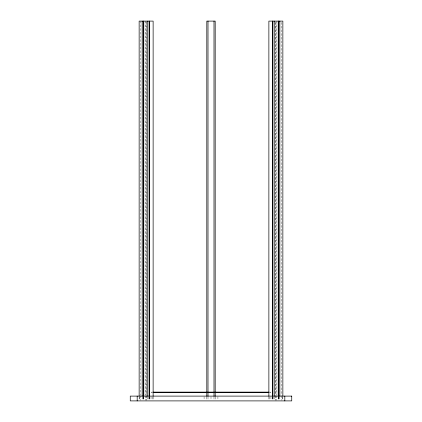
<?xml version="1.0" encoding="UTF-8"?>
<svg xmlns="http://www.w3.org/2000/svg" width="422" height="422" viewBox="0 0 422 422"><rect width="100%" height="100%" fill="white"/><g stroke="black" fill="none" stroke-linecap="round" stroke-linejoin="round"><path stroke-width="0.32" stroke-dasharray="2.11 1.58" d="M152.458 392.117L151.334 392.117L151.334 392.597L152.458 392.597M269.542 392.117L270.666 392.117L270.666 392.597L269.542 392.597M282.856 396.944L282.856 400.241M282.413 396.944L282.413 400.241M281.817 22.419L281.817 394.966M281.817 395.625L281.817 400.241M279.855 396.944L279.855 400.241M278.953 396.944L278.953 400.241M278.815 396.944L278.815 400.241M278.351 396.944L278.351 400.241M278.219 396.944L278.219 400.241M276.531 21.1L276.531 394.966M276.531 395.625L276.531 400.241M275.93 22.419L275.93 394.966M275.93 395.625L275.93 400.241M275.355 22.419L275.355 394.966M275.355 395.625L275.355 400.241M274.754 396.944L274.754 400.241M273.066 396.944L273.066 400.241M272.934 396.944L272.934 400.241M272.47 396.944L272.47 400.241M272.332 396.944L272.332 400.241M270.966 396.701L270.966 400.299M269.468 396.944L269.468 400.241M268.872 396.944L268.872 400.241M217.921 396.701L217.921 400.299M215.199 396.944L215.199 400.241M213.996 396.944L213.996 400.241M211 396.701L211 400.299M208.004 396.944L208.004 400.241M206.801 396.944L206.801 400.241M204.079 396.701L204.079 400.299M153.128 396.944L153.128 400.241M152.532 396.944L152.532 400.241M151.034 396.701L151.034 400.299M149.668 396.944L149.668 400.241M149.53 396.944L149.53 400.241M149.066 396.944L149.066 400.241M148.934 396.944L148.934 400.241M147.246 396.944L147.246 400.241M146.645 22.419L146.645 394.966M146.645 395.625L146.645 400.241M146.07 21.1L146.07 394.966M146.07 395.625L146.07 400.241M145.469 21.1L145.469 394.966M145.469 395.625L145.469 400.241M143.781 396.944L143.781 400.241M143.649 396.944L143.649 400.241M143.185 396.944L143.185 400.241M143.047 396.944L143.047 400.241M142.145 396.944L142.145 400.241M140.183 21.1L140.183 394.966M140.183 395.625L140.183 400.241M139.587 396.944L139.587 400.241M139.144 396.944L139.144 400.241"/><path stroke-width="0.63" d="M153.017 392.117L268.983 392.117M153.017 392.597L268.983 392.597M284.818 396.105L284.818 400.9M282.856 396.284L282.856 21.1L268.872 21.1L268.872 396.284M279.855 21.1L279.855 396.284M278.815 21.1L278.815 396.284M278.219 21.1L278.219 396.284M274.754 21.1L274.754 396.284M272.934 21.1L272.934 396.284M272.332 21.1L272.332 396.284M215.199 396.284L215.199 21.1L206.801 21.1L206.801 396.284M213.996 21.1L213.996 396.284M208.004 21.1L208.004 396.284M153.128 396.284L153.128 21.1L139.144 21.1L139.144 396.284M149.668 21.1L149.668 396.284M149.066 21.1L149.066 396.284M147.246 21.1L147.246 396.284M143.781 21.1L143.781 396.284M143.185 21.1L143.185 396.284M142.145 21.1L142.145 396.284M137.182 396.105L137.182 400.9M291.739 396.105L130.261 396.105L130.261 400.9L291.739 400.9L291.739 396.105"/></g></svg>
